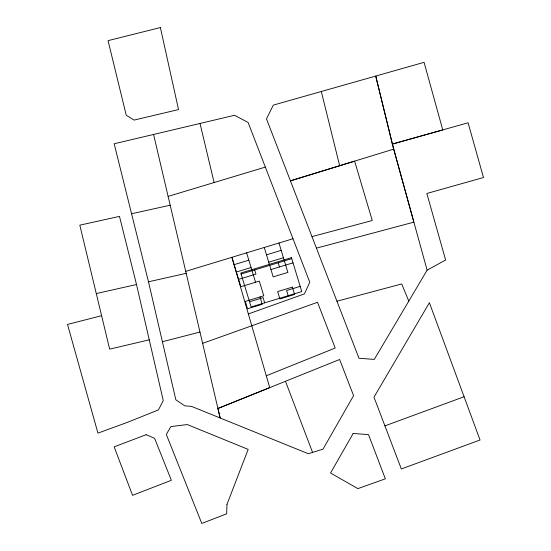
<?xml version="1.0" encoding="UTF-8"?>
<svg xmlns="http://www.w3.org/2000/svg" width="551" height="551" viewBox="0 0 551 551"><rect width="100%" height="100%" fill="white"/><g stroke="black" fill="none" stroke-linecap="round" stroke-linejoin="round"><path stroke-width="0.83" d="M427.121 270.155L374.287 359.397L358.983 358.26L266.477 118.858L273.33 105.117L424.077 62.339L442.763 129.919L392.333 144.086L427.121 270.155L445.621 260.01L426.839 193.477L483.482 177.525L468.088 122.79L392.333 144.086L375.734 76.079L393.71 149.128L413.87 222.149L316.453 248.15M266.298 375.782L335.201 348.025L317.528 302.299L202.616 343.356M153.571 134.472L220.166 418.009L217.92 408.477L339.623 359.493L353.577 395.632L322.996 449.168L308.305 453.721L191.521 406.39L184.826 405.867L175.852 399.812L148.494 281.802L114.167 143.783L234.519 115.29L248.102 122.453L309.779 282.202L304.414 293.91L248.349 313.946M217.92 408.477L269.735 387.642L231.909 257.303L240.842 286.713L259.314 281.1L263.777 295.804L245.305 301.418L247.544 308.767L262.242 304.297L260.01 296.948M384.922 425.875L464.094 396.741L480.038 440.008L401.335 468.963L373.984 397.168L429.394 302.726L464.094 396.741M393.71 149.128L290.418 180.845L354.624 161.147L372.262 220.517L311.997 236.62M185.715 271.354L293.001 238.741M234.141 264.659L248.845 260.189M266.484 254.831L281.189 250.361M236.372 272.008L251.077 267.545M268.716 262.18L283.421 257.716M241.111 274.04L291.755 258.653M238.604 279.357L255.946 274.123L254.672 269.921M270.954 269.535L293.036 262.855M249.534 301.762L263.096 297.643L264.673 302.843M300.178 286.375L286.616 290.494L288.194 295.694M168.103 196.397L265.341 167.105M336.95 301.225L401.707 283.951L408.801 301.101M162.387 341.73L199.972 332.046M101.598 315.695L67.518 324.429L97.94 433.127L127.295 422.403L158.454 409.896L163.248 400.549L136.51 284.502L119.484 216.398L79.812 225.159L109.649 349.134L149.266 339.822M96.28 293.573L136.51 284.502M148.494 281.802L186.176 273.317M131.503 213.76L170.197 205.213M285.473 381.278L312.575 452.399M278.958 243.012L287.891 272.414L273.186 276.884L264.253 247.482M278.193 262.772L279.474 266.973M246.607 252.84L255.54 282.243M321.309 91.507L339.657 165.72M200.034 123.465L214.112 182.533M226.957 504.454L226.681 513.801L201.79 523.45L166.319 434.45L170.838 426.612L187.25 424.552L248.164 449.382L226.957 504.454M353.177 433.437L330.559 473.02L357.881 488.627L385.356 478.826L368.509 434.636L353.177 433.437M146.16 434.698L114.14 446.833L132.55 495.328L171.361 480.3L154.611 438.32L146.16 434.698M291.451 257.654L240.808 273.041L251.111 306.962L301.762 291.575L291.451 257.654M292.354 287.119L277.656 291.589L279.887 298.938L294.592 294.468L292.354 287.119M160.389 27.55L108.051 40.643L126.248 115.262L134.113 120.084L178.524 109.573L160.389 27.55"/></g></svg>
